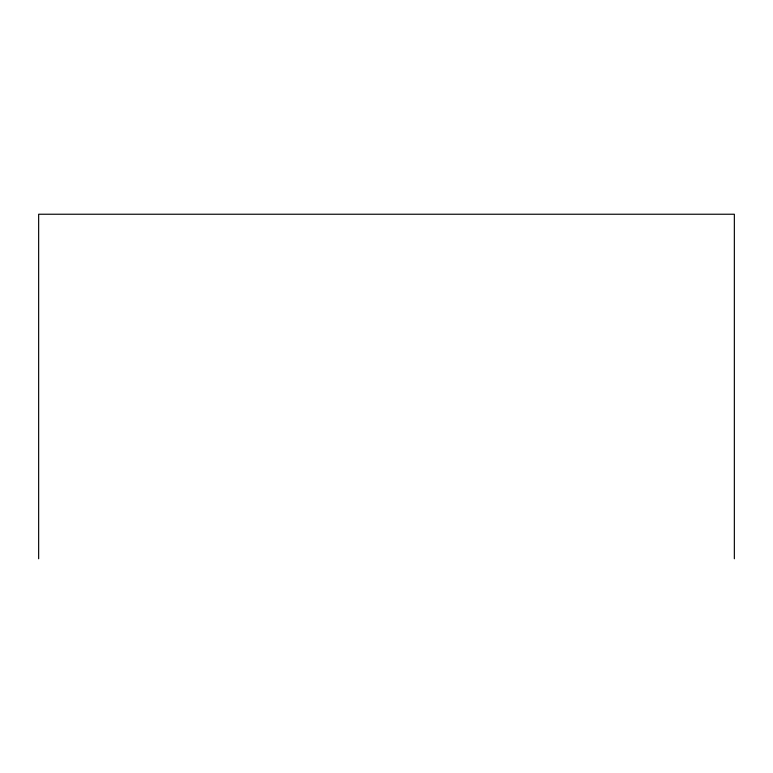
<?xml version="1.0" encoding="UTF-8"?>
<svg xmlns="http://www.w3.org/2000/svg" width="773" height="773" viewBox="0 0 773 773"><rect width="100%" height="100%" fill="white"/><g stroke="black" fill="none" stroke-linecap="round" stroke-linejoin="round"><path stroke-width="1.16" d="M734.35 558.763L734.35 214.237L38.65 214.237L38.65 558.763"/></g></svg>
